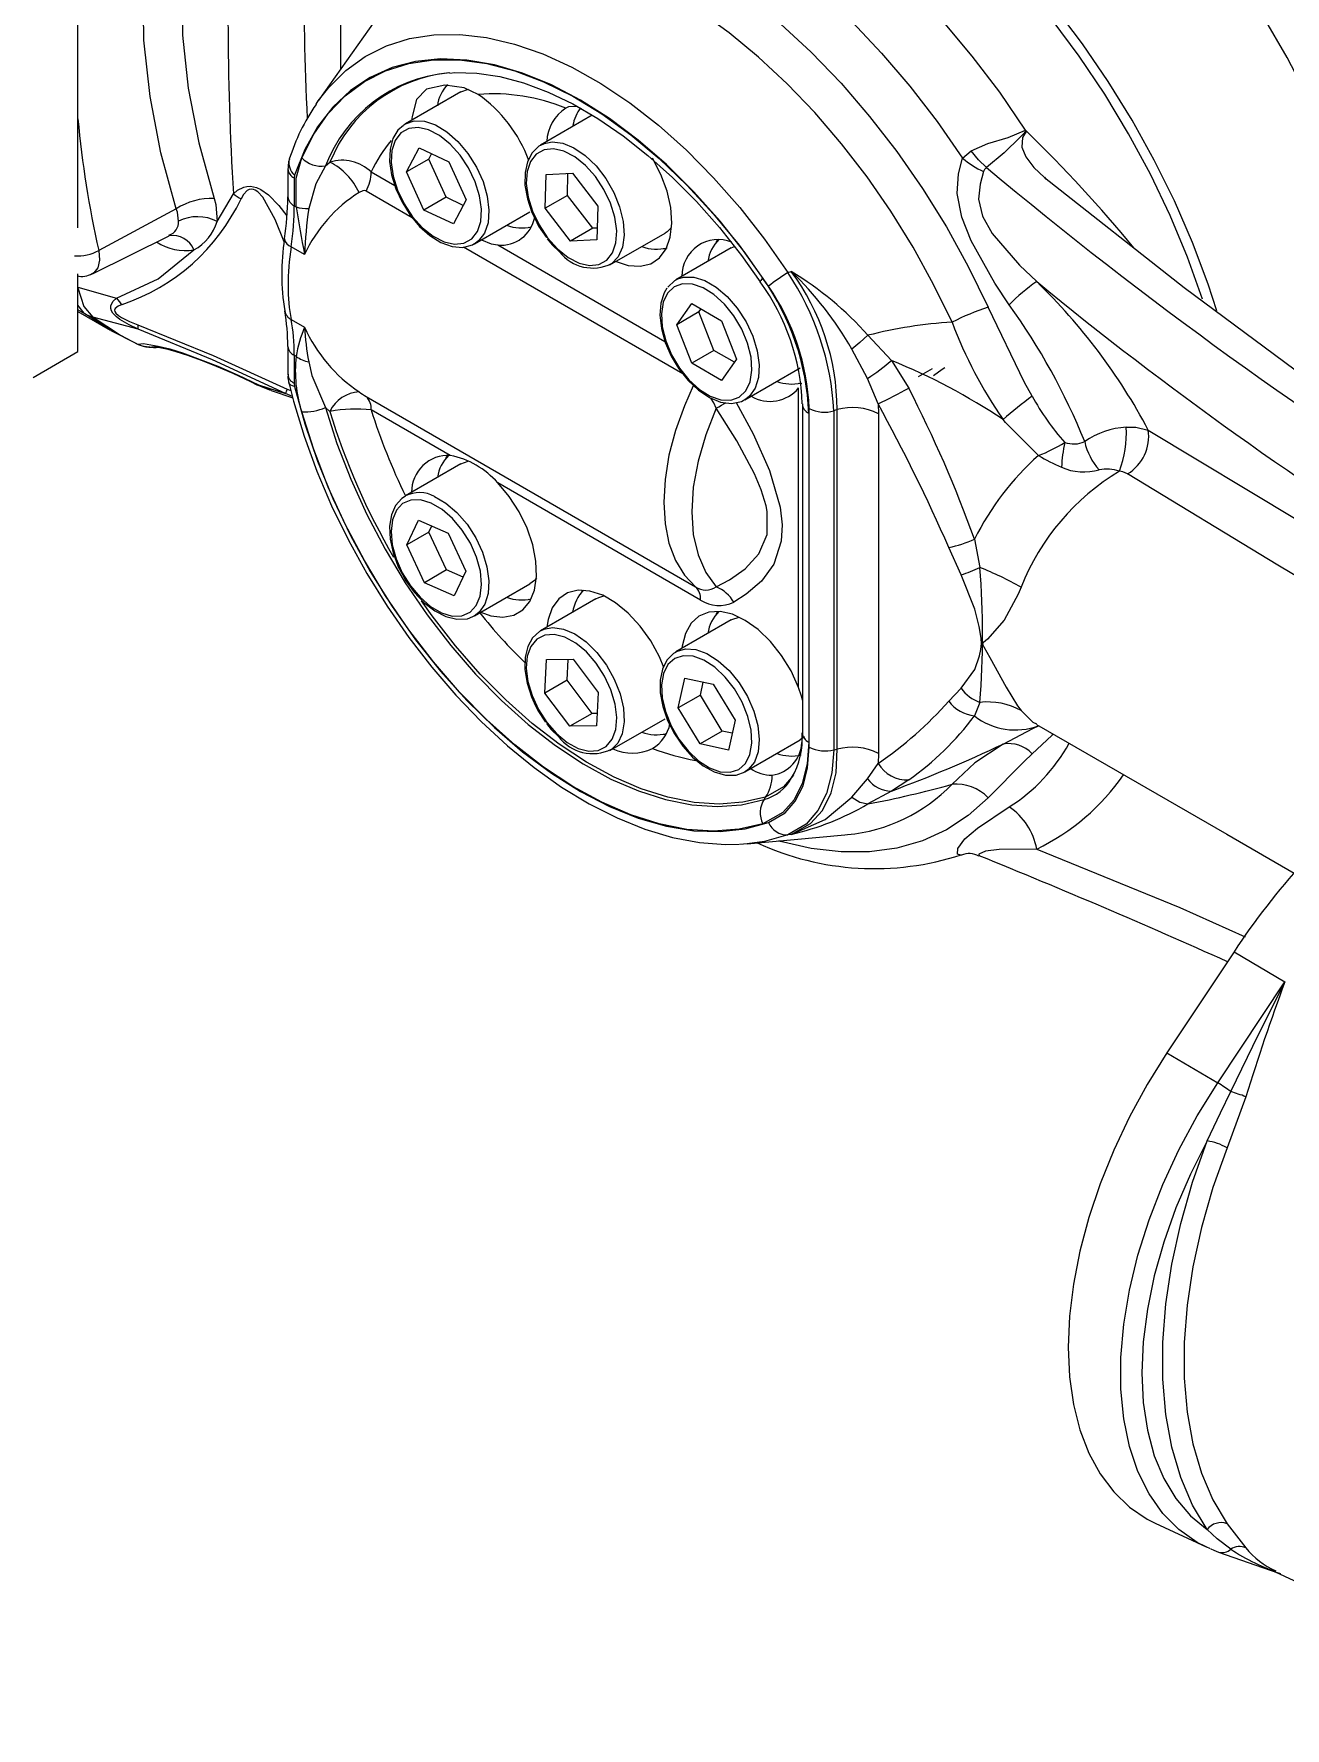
# Model space of a CAD drawing. Header units: millimetres. Extents: x 20 to 768, y 29 to 540.
# Drawn here: x 544.92 to 568.91, y 164.14 to 196.61 of the extents above; entities that cross this region are included whole.
import ezdxf

# ---------------------------------------------------------------- set-up
doc = ezdxf.new("R2010")
doc.units = ezdxf.units.MM

msp = doc.modelspace()

# ---------------------------------------------------------------- linework, layer by layer
at = {"color": 8, "linetype": 'Continuous', "lineweight": 15}
for p, q in [((550.806474, 195.939294), (550.806474, 202.720803)), ((551.390544, 193.964681), (551.841979, 193.704073)), ((552.177089, 193.08833), (551.29412, 193.598056)), ((554.448025, 192.8965), (554.395139, 192.900262)), ((557.361446, 190.095464), (553.157871, 192.522136)), ((553.813988, 192.565656), (557.020402, 190.714633)), ((557.038792, 192.489777), (556.985897, 192.493544)), ((545.767564, 191.753295), (545.769018, 191.744205)), ((545.890167, 191.255615), (545.767561, 191.410051)), ((545.903688, 191.245394), (545.767563, 191.323977)), ((546.396417, 190.930884), (545.903688, 191.245394)), ((546.876592, 190.681255), (546.924153, 190.659742)), ((549.228895, 189.882127), (549.473394, 189.785625)), ((549.878359, 189.660173), (549.748055, 189.717308)), ((549.779934, 189.802268), (549.849216, 189.774038)), ((559.640019, 189.904949), (559.576664, 189.909031)), ((554.448025, 185.765738), (554.395139, 185.76948)), ((557.038792, 183.181225), (556.985897, 183.184972))]:
    msp.add_line(p, q, dxfattribs=at)
at = {"color": 7, "linetype": 'Continuous', "lineweight": 15}
for p, q in [((545.767563, 192.895145), (545.767563, 199.577951)), ((551.457514, 196.8609), (550.373863, 195.32687)), ((552.897363, 195.865363), (552.848001, 195.861251)), ((553.105819, 195.499162), (553.254235, 195.55297)), ((550.332593, 195.267119), (550.373863, 195.32687)), ((553.105819, 195.499162), (552.045159, 194.886856)), ((555.626977, 195.052265), (554.635918, 194.480138)), ((563.829619, 194.634069), (563.949575, 194.747505)), ((552.068773, 193.964569), (552.307754, 194.42614)), ((552.493037, 194.209491), (552.068773, 193.964569)), ((552.307754, 194.42614), (552.876871, 194.158355)), ((552.493037, 194.209491), (552.546943, 194.313596)), ((552.823173, 193.480135), (552.493037, 194.209491)), ((562.724978, 194.229005), (562.888757, 194.372958)), ((549.790687, 194.022266), (549.790687, 193.488127)), ((549.921391, 193.904513), (549.913703, 193.85082)), ((550.511826, 194.079329), (550.59956, 194.153521)), ((552.398909, 193.235213), (552.068773, 193.964569)), ((552.876871, 194.158355), (553.207008, 193.429018)), ((554.724707, 193.269616), (554.743159, 193.918613)), ((554.743159, 193.918613), (555.247101, 193.939082)), ((555.148971, 193.514539), (555.160941, 193.935571)), ((555.247101, 193.939082), (555.73259, 193.310535)), ((549.913703, 193.85082), (549.913703, 193.316681)), ((564.329592, 193.819745), (564.302289, 193.867297)), ((547.652745, 193.256647), (546.167382, 192.457078)), ((548.438832, 193.018052), (548.74866, 193.54363)), ((549.913703, 193.316681), (549.950607, 193.295377)), ((552.823173, 193.480135), (552.398909, 193.235213)), ((552.968027, 192.967447), (552.398909, 193.235213)), ((553.153107, 193.324905), (552.823173, 193.480135)), ((553.207008, 193.429018), (552.968027, 192.967447)), ((555.148971, 193.514539), (554.724707, 193.269616)), ((555.210205, 192.641065), (554.724707, 193.269616)), ((555.634469, 192.885987), (555.148971, 193.514539)), ((555.73259, 193.310535), (555.714147, 192.661514)), ((553.372052, 192.588367), (554.432711, 193.200673)), ((546.045114, 192.013808), (547.518172, 192.742561)), ((547.514136, 192.739033), (547.516331, 192.740793)), ((555.634469, 192.885987), (555.210205, 192.641065)), ((555.714147, 192.661514), (555.210205, 192.641065)), ((555.720626, 192.889475), (555.634469, 192.885987)), ((555.96281, 192.18165), (557.02347, 192.793956)), ((550.112091, 192.383528), (549.855307, 192.531766)), ((558.287336, 192.507936), (557.226676, 191.89563)), ((558.287336, 192.507936), (558.350708, 192.538107)), ((545.767563, 190.520768), (545.767563, 192.011441)), ((555.994782, 192.201972), (555.96281, 192.18165)), ((559.376337, 192.036241), (559.4411, 192.055537)), ((545.767425, 191.754149), (546.510753, 191.548508)), ((545.767562, 191.289703), (546.385907, 190.93274)), ((557.247862, 191.036205), (557.534166, 191.442151)), ((557.672126, 191.281127), (557.247862, 191.036205)), ((557.534166, 191.442151), (558.105711, 191.111504)), ((557.672126, 191.281127), (557.712815, 191.338799)), ((557.957384, 190.544524), (557.672126, 191.281127)), ((545.903688, 191.245394), (545.890167, 191.255615)), ((546.053384, 191.1847), (546.058417, 191.180763)), ((546.924514, 190.950286), (546.053384, 191.1847)), ((549.855307, 191.135493), (550.112091, 190.987255)), ((557.53312, 190.299602), (557.247862, 191.036205)), ((558.105711, 191.111504), (558.39096, 190.374926)), ((546.396319, 190.928462), (546.876358, 190.68078)), ((560.909732, 190.833397), (561.361471, 190.348672)), ((544.908867, 190.025054), (545.767563, 190.520768)), ((549.790687, 190.62207), (549.790687, 190.087931)), ((549.913703, 190.450624), (549.913703, 189.916485)), ((549.950607, 190.42932), (549.913703, 190.450624)), ((557.957384, 190.544524), (557.53312, 190.299602)), ((558.350277, 190.317225), (557.957384, 190.544524)), ((558.39096, 190.374926), (558.104665, 189.968955)), ((560.903345, 190.007454), (560.603637, 190.569088)), ((561.361471, 190.348672), (561.691462, 189.821127)), ((558.104665, 189.968955), (557.53312, 190.299602)), ((558.553568, 189.597141), (559.614228, 190.209447)), ((561.105857, 189.522235), (560.903345, 190.007454)), ((561.881179, 190.043374), (562.147752, 190.197264)), ((549.228895, 189.882127), (549.748055, 189.717308)), ((549.469338, 189.774679), (549.885145, 189.633681)), ((549.913703, 189.916485), (549.921391, 189.853916)), ((551.29412, 189.659048), (557.606016, 186.015269)), ((559.581312, 184.085213), (559.581312, 189.826341)), ((550.59956, 189.376111), (550.511826, 189.448609)), ((552.904299, 188.529861), (551.390544, 189.403733)), ((558.571961, 189.608366), (558.553568, 189.597141)), ((559.653041, 189.514968), (559.653041, 183.208397)), ((559.776057, 189.343522), (559.776057, 183.036951)), ((559.784419, 182.9386), (559.784419, 189.432218)), ((560.319727, 189.409189), (560.2589, 189.383922)), ((560.2589, 189.383922), (560.2589, 182.890304)), ((560.319727, 182.897777), (560.319727, 189.409189)), ((561.105857, 189.522235), (561.110535, 189.328691)), ((561.110535, 189.328691), (561.110535, 182.81728)), ((553.105819, 188.36838), (552.045159, 187.756074)), ((553.105819, 188.36838), (553.249902, 188.4214)), ((552.028048, 187.745687), (552.045159, 187.756074)), ((557.702439, 185.759954), (553.813988, 188.004709)), ((552.070088, 186.818408), (552.297453, 187.292681)), ((552.494352, 187.063331), (552.070088, 186.818408)), ((552.297453, 187.292681), (552.865256, 187.040294)), ((552.494352, 187.063331), (552.550399, 187.180255)), ((552.834789, 186.336652), (552.494352, 187.063331)), ((552.410525, 186.091729), (552.070088, 186.818408)), ((552.865256, 187.040294), (553.205701, 186.313611)), ((562.697853, 186.240091), (562.459613, 186.767564)), ((562.951921, 186.925108), (563.054687, 186.384788)), ((552.834789, 186.336652), (552.410525, 186.091729)), ((552.978327, 185.839343), (552.410525, 186.091729)), ((553.149651, 186.196703), (552.834789, 186.336652)), ((553.205701, 186.313611), (552.978327, 185.839343)), ((553.372052, 185.457586), (554.432711, 186.069892)), ((555.696577, 185.783872), (554.635918, 185.171566)), ((553.391144, 185.469264), (553.372052, 185.457586)), ((554.635918, 185.171566), (554.686654, 185.196689)), ((558.287336, 185.377154), (557.226676, 184.764848)), ((554.719405, 183.975844), (554.749313, 184.617683)), ((554.749313, 184.617683), (555.258564, 184.623328)), ((555.143669, 184.220767), (555.162374, 184.622259)), ((555.258564, 184.623328), (555.737901, 183.987158)), ((555.143669, 184.220767), (554.719405, 183.975844)), ((555.623005, 183.584598), (555.143669, 184.220767)), ((557.273774, 183.693314), (557.399253, 184.264775)), ((557.399253, 184.264775), (557.944895, 184.146252)), ((557.698038, 183.938236), (557.752871, 184.18795)), ((557.944895, 184.146252), (558.365057, 183.456249)), ((555.198741, 183.339675), (554.719405, 183.975844)), ((555.737901, 183.987158), (555.707993, 183.34532)), ((557.698038, 183.938236), (557.273774, 183.693314)), ((558.118192, 183.248257), (557.698038, 183.938236)), ((562.459596, 183.820765), (562.697853, 184.073202)), ((555.623005, 183.584598), (555.198741, 183.339675)), ((555.719193, 183.585663), (555.623005, 183.584598)), ((557.693927, 183.003335), (557.273774, 183.693314)), ((563.054686, 183.79749), (562.951906, 183.5389)), ((555.707993, 183.34532), (555.198741, 183.339675)), ((555.96281, 182.873078), (557.02347, 183.485384)), ((558.118192, 183.248257), (557.693927, 183.003335)), ((558.310221, 183.206531), (558.118192, 183.248257)), ((558.365057, 183.456249), (558.239569, 182.884792)), ((558.239569, 182.884792), (557.693927, 183.003335)), ((558.553568, 182.46636), (559.614228, 183.078666)), ((560.2589, 182.890304), (560.319727, 182.897777)), ((560.903345, 182.330774), (561.105857, 182.629137)), ((561.110535, 182.81728), (561.105857, 182.629137)), ((558.609329, 182.504469), (558.553568, 182.46636)), ((560.603637, 181.979639), (560.903345, 182.330774)), ((561.691462, 182.313623), (561.361471, 182.098956)), ((558.92121, 181.937607), (558.945934, 181.980756)), ((561.361471, 182.098956), (560.909732, 181.850113)), ((558.595196, 181.085546), (560.465551, 181.256837)), ((559.4411, 181.26587), (559.376337, 181.256971)), ((560.465551, 181.256837), (560.517661, 181.261972)), ((567.926424, 179.017797), (566.638518, 177.077927)), ((567.926424, 179.017797), (568.901404, 178.443446)), ((567.613498, 176.503596), (568.901404, 178.443446)), ((566.638518, 177.077927), (567.613498, 176.503596)), ((568.152245, 176.239127), (567.791881, 175.26177)), ((566.413829, 168.066692), (567.391711, 167.608701)), ((567.791881, 168.054539), (568.152245, 167.591586)), ((567.475501, 167.571414), (567.391711, 167.608701)), ((567.631817, 167.510605), (568.76647, 167.111618)), ((568.718145, 167.134253), (575.119666, 164.136082))]:
    msp.add_line(p, q, dxfattribs=at)
at = {"color": 7, "linetype": 'Continuous', "lineweight": 15, "flags": 128}
for points in [[(547.652745, 193.256647), (547.357314, 194.333488), (547.15006, 195.409597), (547.034729, 196.493426), (547.018649, 197.56192), (547.07797, 198.391669), (547.201381, 199.201229), (547.390626, 199.993709), (547.643853, 200.756779)], [(548.37269, 200.631536), (547.946755, 199.172479), (547.822389, 198.387082), (547.762107, 197.573531), (547.775395, 196.587496), (547.881087, 195.573297), (548.083302, 194.521873), (548.38013, 193.454988)], [(563.931309, 194.766637), (563.435198, 195.49149), (562.909188, 196.18435), (562.356938, 196.840438), (561.782283, 197.455183), (561.189218, 198.024295), (560.581865, 198.543854), (559.96443, 199.010226), (559.341213, 199.42019), (558.716546, 199.770874), (558.094762, 200.059855), (557.480177, 200.285147), (556.877072, 200.445155), (556.289638, 200.538765), (555.721937, 200.565344), (555.177931, 200.524707)], [(567.324996, 191.529011), (567.037436, 192.328714), (566.702512, 193.13012), (566.324506, 193.921725), (565.906105, 194.697928), (565.450262, 195.453247), (564.960204, 196.182316), (564.439404, 196.879995), (563.891554, 197.541349), (563.320514, 198.161658), (562.73034, 198.736576), (562.125213, 199.261995), (561.509397, 199.734247), (560.887276, 200.149924)], [(567.599352, 191.300245), (567.428927, 191.816546), (567.127889, 192.615269), (566.783507, 193.40841), (566.398091, 194.190646), (565.974237, 194.9567), (565.514803, 195.701439), (565.022873, 196.41981), (564.501761, 197.107), (563.954981, 197.758392), (563.38621, 198.369585), (562.799273, 198.936482), (562.198115, 199.455249), (561.586792, 199.922415), (560.969425, 200.334803)], [(551.70312, 197.81055), (552.066695, 198.172161), (552.472257, 198.4705), (552.916679, 198.703324), (553.396538, 198.868811), (553.908142, 198.965687), (554.447545, 198.993232), (555.01061, 198.951205), (555.592987, 198.839937), (556.190199, 198.660281), (556.797654, 198.413641), (557.410654, 198.101892), (558.024498, 197.727456), (558.634455, 197.293181), (559.235832, 196.802458), (559.823991, 196.259014), (560.394407, 195.66708), (560.942695, 195.031189), (561.464616, 194.356225), (561.956175, 193.647412), (562.413569, 192.910198), (562.833285, 192.150271), (563.212092, 191.373447)], [(559.00482, 191.775091), (558.556024, 192.415493), (558.077311, 193.021088), (557.573201, 193.586173), (557.048448, 194.105414), (556.507999, 194.57393), (555.956946, 194.987283), (555.400498, 195.34157), (554.843898, 195.633472), (554.29239, 195.860235), (553.751173, 196.019694), (553.225366, 196.110375), (552.719916, 196.131406), (552.239594, 196.082585), (551.788934, 195.964387), (551.372178, 195.777909), (550.993252, 195.524933), (550.655749, 195.207823), (550.362828, 194.829584), (550.117272, 194.393788), (549.921391, 193.904513)], [(550.056918, 194.234886), (550.287613, 194.689482), (550.566794, 195.087353), (550.891822, 195.424669), (551.259595, 195.698236), (551.666607, 195.905485), (552.108989, 196.044406), (552.582543, 196.113683), (553.08275, 196.112673), (553.604856, 196.041378), (554.143889, 195.900466), (554.694723, 195.691302), (555.252124, 195.415835), (555.810772, 195.076748), (556.365374, 194.677193), (556.910628, 194.22103), (557.441366, 193.712585), (557.952532, 193.156665), (558.439252, 192.558614), (558.896916, 191.924073)], [(552.895648, 195.859906), (552.991308, 195.870772), (553.414594, 195.86), (553.855378, 195.793638), (554.310947, 195.672523), (554.778356, 195.497418), (555.254244, 195.269282), (555.734866, 194.989447), (556.216055, 194.659848), (556.69373, 194.282792), (557.163753, 193.861096), (557.622019, 193.398064), (558.064488, 192.89739), (558.487299, 192.363141), (558.846365, 191.859683)], [(553.438114, 195.452679), (553.172002, 195.577136), (552.80258, 195.63129), (552.44776, 195.549723), (552.257992, 195.355562), (552.17233, 195.027375), (552.164167, 194.953715)], [(555.324917, 195.221595), (555.16887, 195.21227), (555.118391, 195.188911)], [(552.010275, 194.858341), (551.902514, 194.765403), (551.806723, 194.603737), (551.752569, 194.402531), (551.74295, 194.16716), (551.779542, 193.90959), (551.860208, 193.644074), (551.980524, 193.383252), (552.044375, 193.282097)], [(552.012318, 194.865925), (552.04183, 194.884923), (552.045159, 194.886856)], [(553.426028, 192.822873), (553.489939, 193.015951), (553.504345, 193.248608), (553.468386, 193.507303), (553.384168, 193.776998), (553.256572, 194.042046), (553.093026, 194.287023), (552.903028, 194.497687), (552.697621, 194.66182), (552.488741, 194.769867), (552.288535, 194.815554), (552.108627, 194.79622), (551.959478, 194.71299), (551.849761, 194.57069), (551.785841, 194.377616), (551.771444, 194.144974), (551.807395, 193.886284), (551.891621, 193.616584), (552.019208, 193.351541), (552.182755, 193.106563), (552.372753, 192.895881), (552.57816, 192.731747), (552.78704, 192.623701), (552.987246, 192.578033), (553.167154, 192.597367), (553.316303, 192.680596), (553.426028, 192.822873)], [(562.888757, 194.372958), (563.210521, 194.512858), (563.594968, 194.625913), (563.931309, 194.766637)], [(563.829619, 194.634069), (563.518529, 194.332567), (563.182189, 194.051088)], [(563.931309, 194.766637), (563.932547, 194.764198), (563.933287, 194.761462), (563.933232, 194.755143), (563.927032, 194.739057), (563.89029, 194.693115), (563.829619, 194.634069)], [(563.949575, 194.747505), (563.939524, 194.737606), (563.870143, 194.627477), (563.861704, 194.440245), (563.934282, 194.257106), (564.08955, 194.048233), (564.294257, 193.858878)], [(549.823904, 194.207159), (549.805364, 194.156527), (549.791385, 193.99196)], [(549.950607, 193.295377), (549.951062, 193.847086), (550.056918, 194.234886)], [(554.692724, 194.499343), (554.600872, 194.457964), (554.471681, 194.330809), (554.383803, 194.161389), (554.337933, 193.952994), (554.33716, 193.712286), (554.382486, 193.452128), (554.471139, 193.186582), (554.525512, 193.076157)], [(554.770816, 192.70333), (554.960494, 192.492034), (555.165749, 192.327132), (555.374671, 192.218165), (555.575096, 192.171515), (555.755392, 192.189866), (555.90508, 192.27216), (556.015454, 192.413595), (556.080099, 192.605978), (556.095264, 192.838118), (556.060063, 193.096531), (555.976544, 193.366192), (555.849556, 193.631415), (555.68649, 193.876816), (555.496812, 194.088093), (555.291557, 194.253015), (555.082635, 194.361962), (554.88221, 194.408612), (554.701914, 194.390281), (554.552225, 194.307986), (554.441851, 194.166532), (554.377206, 193.97415), (554.362042, 193.742009), (554.397243, 193.483615), (554.480761, 193.213954), (554.607741, 192.948717), (554.770816, 192.70333)], [(554.635918, 194.480138), (554.677811, 194.501449), (554.682127, 194.503338)], [(556.08202, 192.250456), (556.316761, 192.172762), (556.543949, 192.156723), (556.745832, 192.206706), (556.913813, 192.320569), (557.040726, 192.493475), (557.121184, 192.71804), (557.15174, 192.984708), (557.131105, 193.282136), (557.060155, 193.597611), (556.941908, 193.917749), (556.781413, 194.228869)], [(563.616737, 191.417962), (563.344943, 191.83113), (562.889408, 192.644567), (562.709164, 193.098774), (562.62288, 193.550101), (562.643784, 193.931773), (562.724978, 194.229005)], [(563.182189, 194.051088), (563.028135, 194.195769), (562.888757, 194.372958)], [(550.511826, 194.079329), (550.325717, 193.738964), (550.191755, 193.263714)], [(563.126478, 193.974632), (563.058283, 193.730792), (563.029808, 193.442903), (563.105761, 193.114836), (563.293148, 192.783752), (563.815524, 192.176398), (564.143945, 191.862122)], [(563.182189, 194.051088), (563.142912, 194.011537), (563.126478, 193.974632)], [(551.29412, 193.598056), (551.287753, 193.601241), (551.261517, 193.607253), (551.227707, 193.604521), (551.157296, 193.572753)], [(564.294257, 193.858878), (566.971854, 191.751555), (569.66718, 189.74955), (571.803958, 188.289501), (573.173808, 187.44628)], [(547.696887, 193.022364), (547.674452, 193.19458), (547.652745, 193.256647)], [(548.38013, 193.454988), (548.41217, 193.338119), (548.438832, 193.018052)], [(552.044375, 193.282097), (552.134695, 193.139012), (552.315736, 192.922582), (552.515863, 192.744137), (552.727096, 192.612442), (552.941379, 192.535256), (553.148423, 192.51965), (553.33302, 192.568028), (553.356363, 192.584526)], [(554.525512, 193.076157), (554.598448, 192.928027), (554.747377, 192.705445)], [(553.505071, 192.665159), (553.68783, 192.586386), (553.813988, 192.565656)], [(554.762387, 192.683012), (554.857412, 192.568701), (554.996294, 192.434591)], [(557.147845, 192.899799), (557.058983, 192.81677), (557.02347, 192.793956)], [(546.510753, 191.548508), (547.304636, 191.918325), (547.992815, 192.472935)], [(545.769018, 191.744205), (545.884847, 191.386072), (546.053384, 191.1847)], [(557.057482, 191.73937), (557.002708, 191.645132), (556.940377, 191.448812), (556.922826, 191.218681), (556.951469, 190.963939), (557.024763, 190.698886), (557.138588, 190.43638), (557.254541, 190.243114)], [(557.068493, 191.640913), (556.986307, 191.466269), (556.952531, 191.247403), (556.969145, 190.997033), (557.035172, 190.729741), (557.146769, 190.461042), (557.297469, 190.206543), (557.478498, 189.981064), (557.679336, 189.797666), (557.888317, 189.667057), (558.093294, 189.596792), (558.282356, 189.590945), (558.444512, 189.649904), (558.570337, 189.770193), (558.652524, 189.944857), (558.686292, 190.163727), (558.669686, 190.414072), (558.603659, 190.681365), (558.492054, 190.950069), (558.341362, 191.204563), (558.160333, 191.430061), (557.959495, 191.61344), (557.750514, 191.744069), (557.545537, 191.814333), (557.356474, 191.820161), (557.194319, 191.761221), (557.068493, 191.640913)], [(557.077999, 191.757968), (557.208283, 191.884405), (557.268663, 191.916966)], [(546.924514, 190.950286), (546.748398, 191.033297), (546.570729, 191.139222), (546.5017, 191.193687), (546.440323, 191.259629), (546.412998, 191.305664), (546.399555, 191.350116), (546.401641, 191.405629), (546.44435, 191.486324), (546.510753, 191.548508)], [(546.616075, 191.423618), (546.540579, 191.393045), (546.484671, 191.349575), (546.472801, 191.317255), (546.478088, 191.290014), (546.496714, 191.260586), (546.545219, 191.216396), (546.603311, 191.178219), (546.758885, 191.100003), (546.916884, 191.035336)], [(564.057519, 189.670048), (563.913621, 189.9306), (563.212092, 191.373447)], [(546.058417, 191.180763), (546.585246, 190.836176), (546.924153, 190.659742)], [(546.916884, 191.035336), (548.361533, 190.448737), (549.779934, 189.802268)], [(546.924153, 190.659742), (546.925308, 190.664055), (547.023815, 190.675374), (547.304597, 190.628784), (547.527527, 190.571468), (547.789004, 190.491104), (547.826471, 190.478583), (548.449699, 190.24123), (548.841813, 190.067898), (549.228895, 189.882127)], [(549.748055, 189.717308), (548.349531, 190.362591), (546.924514, 190.950286)], [(560.909732, 190.833397), (560.757462, 190.69455), (560.603637, 190.569088)], [(547.240918, 190.602408), (547.144246, 190.607018), (547.127061, 190.609107)], [(547.241853, 190.618008), (547.241243, 190.618036), (547.263172, 190.615225), (547.33627, 190.60213), (547.463244, 190.573002), (547.646695, 190.522246), (547.866085, 190.452446), (548.132166, 190.356923), (548.419013, 190.243213), (548.737502, 190.105485), (549.074775, 189.948483), (549.210832, 189.881218)], [(550.191755, 190.325938), (550.254623, 190.062226), (550.511826, 189.448609)], [(549.79623, 190.086849), (549.794563, 190.016252), (549.819167, 189.892825)], [(557.254541, 190.243114), (557.287351, 190.188443), (557.464292, 189.966394), (557.661684, 189.780714), (557.871563, 189.640343), (558.08592, 189.553164), (558.295182, 189.526497), (558.484878, 189.564056), (558.570495, 189.616922)], [(562.384176, 190.211775), (562.329846, 190.176224), (562.166499, 190.058803)], [(549.212569, 189.883311), (549.279927, 189.849491), (549.461764, 189.782123)], [(549.809938, 189.927492), (549.900343, 189.57431), (550.103847, 188.902495), (550.348221, 188.230872), (550.631519, 187.564351), (550.951623, 186.907705), (551.306164, 186.265651), (551.692578, 185.642752), (552.108082, 185.043572), (552.549724, 184.472453), (553.014438, 183.933539), (553.49901, 183.430769), (554.000142, 182.967903), (554.514461, 182.548423), (555.038552, 182.175576), (555.56892, 181.852395), (556.102023, 181.581672), (556.634142, 181.366029), (557.16118, 181.207763), (557.678803, 181.10879), (558.182338, 181.070354), (558.440268, 181.082323)], [(549.921391, 189.853916), (550.117272, 189.138481), (550.362828, 188.419152), (550.655749, 187.702734), (550.993252, 186.995951), (551.372178, 186.305476), (551.788934, 185.637822), (552.239594, 184.999304), (552.719916, 184.395914), (553.225366, 183.833365), (553.751173, 183.316942), (554.29239, 182.851545), (554.843898, 182.441531), (555.400498, 182.090797), (555.956946, 181.802642), (556.507999, 181.579763), (557.048448, 181.42429), (557.573201, 181.337663), (558.077311, 181.320715), (558.556024, 181.373601), (559.00482, 181.495833)], [(558.896916, 181.471434), (558.439252, 181.365301), (557.952532, 181.329187), (557.441366, 181.363465), (556.910628, 181.467797), (556.365374, 181.641171), (555.810772, 181.881946), (555.252124, 182.18784), (554.694723, 182.555954), (554.143889, 182.982769), (553.604856, 183.464212), (553.08275, 183.995728), (552.582543, 184.572246), (552.108989, 185.188276), (551.666607, 185.837959), (551.259595, 186.515115), (550.891822, 187.213324), (550.566794, 187.92591), (550.287613, 188.646096), (550.056918, 189.367047)], [(550.511826, 189.448609), (550.731285, 188.762782), (550.996869, 188.07768), (551.306067, 187.399795), (551.655919, 186.735604), (552.043106, 186.091425), (552.463942, 185.473394), (552.914424, 184.887366), (553.390271, 184.338929), (553.886937, 183.833313), (554.399713, 183.375321), (554.923725, 182.969286), (555.453966, 182.619128), (555.985404, 182.328124), (556.51299, 182.099071), (557.031682, 181.934139), (557.536568, 181.834901), (558.022833, 181.802303), (558.48585, 181.836644), (558.92121, 181.937607)], [(558.002815, 189.435265), (557.80106, 188.927451), (557.653465, 188.419891), (557.563498, 187.924496), (557.533273, 187.452941), (557.563498, 187.016282), (557.653465, 186.624761), (557.80106, 186.287611), (558.002815, 186.012719)], [(558.002815, 186.012719), (558.254725, 186.147929), (558.559283, 186.359961), (558.821796, 186.642386), (558.979466, 187.015514), (558.97986, 187.453602), (558.957273, 187.568045), (558.865392, 187.870811), (558.734375, 188.181464), (558.394713, 188.813017), (558.002815, 189.435265)], [(564.180463, 188.529988), (563.547915, 189.161602), (563.501635, 189.217227)], [(565.862411, 189.074016), (566.042325, 189.074207), (566.283763, 189.017644)], [(565.886788, 188.178186), (565.796267, 188.216439), (565.729096, 188.230149)], [(552.02986, 187.738119), (551.97519, 187.707504), (551.855821, 187.569347), (551.777952, 187.390248), (551.74273, 187.17309), (551.753215, 186.926346), (551.809389, 186.663712), (551.907905, 186.39874), (551.988638, 186.24712)], [(553.491253, 185.526397), (553.682667, 185.458706), (553.913438, 185.43065), (554.120598, 185.46869), (554.29533, 185.571219), (554.430183, 185.733837), (554.519408, 185.949642), (554.55922, 186.209429), (554.547908, 186.502157), (554.485961, 186.815335), (554.376016, 187.135624), (554.222762, 187.449378), (554.032722, 187.743252), (553.813988, 188.004709)], [(552.538795, 187.618561), (552.335394, 187.679661), (552.149577, 187.676062), (551.992142, 187.607934), (551.872234, 187.479265), (551.796825, 187.297496), (551.770289, 187.073243), (551.794178, 186.819511), (551.8671, 186.551022), (551.984825, 186.283419), (552.140498, 186.03224), (552.325076, 185.81209), (552.527836, 185.63574), (552.736994, 185.513458), (552.940387, 185.452363), (553.126204, 185.455962), (553.283639, 185.52409), (553.403547, 185.652779), (553.478964, 185.834523), (553.505492, 186.058781), (553.481603, 186.312532), (553.40868, 186.581002), (553.290964, 186.8486), (553.135291, 187.09978), (552.950704, 187.319934), (552.747944, 187.496284), (552.538795, 187.618561)], [(551.988638, 186.24712), (552.043711, 186.14368), (552.210474, 185.910187), (552.400775, 185.709101), (552.606705, 185.549951), (552.820283, 185.441015), (553.033014, 185.389798), (553.232394, 185.402258), (553.393035, 185.472438)], [(554.557087, 186.175755), (554.520857, 186.136573), (554.432711, 186.069892)], [(562.697853, 184.073202), (562.958784, 184.430175), (563.051018, 184.690945), (563.075901, 184.811921), (563.089532, 184.92925), (563.081954, 185.019653), (563.063696, 185.14408), (563.043229, 185.253702), (562.958632, 185.582292), (562.697853, 186.240091)], [(557.00093, 184.464799), (556.913813, 184.670834), (556.745832, 184.978643), (556.543949, 185.261716), (556.316761, 185.507983), (556.073953, 185.706965), (555.825851, 185.850191), (555.583043, 185.931549), (555.355855, 185.947588), (555.153971, 185.897605), (554.985991, 185.783742), (554.859078, 185.610836), (554.77862, 185.386271), (554.755127, 185.240392)], [(555.696577, 185.783872), (555.7527, 185.8112), (555.850447, 185.83864)], [(563.845073, 186.005577), (563.790381, 185.874532), (563.521928, 185.372844), (563.204686, 185.007848), (563.1232, 184.946065), (563.11983, 184.943447), (563.104938, 184.926963), (563.104191, 184.921859), (563.104828, 184.91698), (563.111848, 184.898987), (563.12997, 184.864248), (563.244949, 184.656312), (563.561896, 184.086504), (563.77927, 183.734383), (563.845107, 183.641187)], [(559.581312, 184.085213), (559.436142, 184.400258), (559.253056, 184.697982), (559.03981, 184.965791), (558.805431, 185.192341), (558.55985, 185.368025), (558.313451, 185.485407), (558.07667, 185.539554), (557.859538, 185.52814), (557.671234, 185.451648), (557.519741, 185.313334), (557.411475, 185.119035), (557.351011, 184.87701), (557.345886, 184.833674)], [(554.697881, 185.192863), (554.614407, 185.158434), (554.481574, 185.035455), (554.390001, 184.869663), (554.340249, 184.664585), (554.335336, 184.426324), (554.376597, 184.167255), (554.46155, 183.901684), (554.514728, 183.790384)], [(558.287336, 185.377154), (558.299154, 185.383745), (558.441206, 185.431922)], [(554.756115, 183.41403), (554.943989, 183.199395), (555.148401, 183.030229), (555.357475, 182.916347), (555.559063, 182.864372), (555.741458, 182.877306), (555.894038, 182.954408), (556.007952, 183.09121), (556.076584, 183.279753), (556.09593, 183.509091), (556.064867, 183.765874), (555.985218, 184.035189), (555.861593, 184.301371), (555.701191, 184.548973), (555.513317, 184.763608), (555.308905, 184.932774), (555.099831, 185.046656), (554.898234, 185.098655), (554.715848, 185.085716), (554.563268, 185.008594), (554.449353, 184.871793), (554.380721, 184.68325), (554.361376, 184.453912), (554.39243, 184.197134), (554.472087, 183.927833), (554.595713, 183.661631), (554.756115, 183.41403)], [(557.266721, 184.776467), (557.180487, 184.734741), (557.054357, 184.604136), (556.969595, 184.431687), (556.927016, 184.220511), (556.929752, 183.977838), (556.978476, 183.716819), (557.070236, 183.451363), (557.200226, 183.193841), (557.295959, 183.053327)], [(557.561156, 184.680356), (557.370433, 184.691288), (557.205808, 184.637337), (557.076847, 184.521623), (556.991036, 184.350901), (556.953365, 184.135063), (556.966034, 183.886659), (557.028294, 183.62014), (557.136527, 183.350988), (557.284454, 183.094819), (557.463468, 182.866571), (557.663169, 182.679469), (557.871947, 182.544402), (558.077674, 182.469207), (558.268389, 182.458279), (558.433015, 182.51223), (558.561984, 182.62794), (558.647795, 182.798661), (558.685457, 183.014505), (558.672796, 183.262904), (558.610537, 183.529422), (558.502296, 183.79858), (558.354377, 184.054743), (558.175362, 184.282992), (557.975662, 184.470093), (557.766884, 184.605161), (557.561156, 184.680356)], [(557.226676, 184.764848), (557.238494, 184.771439), (557.258185, 184.781389)], [(559.653044, 183.842125), (559.636462, 183.916192), (559.581312, 184.085213)], [(554.514728, 183.790384), (554.585623, 183.64201), (554.732378, 183.417023)], [(554.746965, 183.394669), (554.840882, 183.278832), (554.978722, 183.142153)], [(563.501635, 182.99906), (564.069661, 183.295835), (564.180421, 183.350882)], [(564.138393, 183.376861), (567.789425, 181.269187), (569.079554, 180.524417)], [(555.990787, 182.890645), (555.98562, 182.887184), (555.96281, 182.873078)], [(557.295959, 183.053327), (557.362305, 182.955958), (557.549233, 182.748749), (557.753107, 182.582007), (557.965965, 182.464148), (558.179584, 182.402795), (558.382283, 182.404469), (558.558108, 182.469001), (558.613224, 182.516295)], [(559.776057, 183.036951), (559.745265, 182.620107), (559.649305, 182.240884), (559.495266, 181.931574), (559.27853, 181.683709), (558.896916, 181.471434)], [(559.00482, 181.495833), (559.321697, 181.680535), (559.518101, 181.903363), (559.666458, 182.198509), (559.754082, 182.540475), (559.784419, 182.9386)], [(560.2589, 182.890304), (560.218638, 182.45019), (560.113318, 182.05099), (559.950591, 181.725342), (559.725843, 181.464964), (559.376337, 181.256971)], [(559.4411, 181.26587), (559.811038, 181.475459), (560.038619, 181.728038), (560.206128, 182.062434), (560.298549, 182.448911), (560.319727, 182.897777)], [(559.694493, 183.137885), (559.676395, 183.122012), (559.614228, 183.078666)], [(563.501635, 182.99906), (562.959655, 182.641301), (562.523455, 182.227702)], [(563.212092, 181.970748), (563.903708, 182.666745), (564.057519, 182.813627)], [(559.4411, 181.26587), (560.087835, 181.553328), (560.603637, 181.979639)], [(560.603637, 181.979639), (560.757462, 181.884218), (560.909732, 181.850113)], [(558.595196, 181.085546), (558.452748, 181.075463), (558.452402, 181.075448)], [(567.864112, 176.337968), (568.394483, 177.430748), (568.897486, 178.435889), (568.901404, 178.443446)], [(566.638518, 177.077927), (566.263523, 176.476218), (565.923436, 175.853622), (565.621604, 175.216296), (565.360998, 174.570511), (565.144184, 173.922616), (564.973297, 173.279001), (564.850019, 172.645992), (564.775563, 172.029837), (564.750662, 171.436586), (564.775563, 170.872084), (564.850019, 170.341875), (564.973297, 169.851219), (565.144184, 169.404907), (565.360998, 169.007339), (565.621604, 168.662444), (565.923436, 168.373606), (566.263523, 168.143666), (566.413829, 168.066692)], [(567.410765, 175.39072), (567.666609, 175.931295), (567.864112, 176.337968)], [(567.410765, 175.39072), (567.089959, 174.754394), (566.812192, 174.106314), (566.580566, 173.453723), (566.397672, 172.803936), (566.265553, 172.164208), (566.185687, 171.541678), (566.158965, 170.943326), (566.185687, 170.375826), (566.265553, 169.845509), (566.397672, 169.358321), (566.580566, 168.9197), (566.812192, 168.534538), (567.089959, 168.207161), (567.410765, 167.94123)], [(567.410765, 167.94123), (567.132149, 168.4114), (566.906226, 168.939497), (566.735004, 169.520801), (566.620003, 170.150154), (566.562246, 170.821976), (566.562246, 171.530294), (566.620003, 172.268801), (566.735004, 173.030932), (566.906226, 173.809925), (567.132149, 174.598867), (567.410765, 175.39072)], [(567.791881, 175.26177), (567.522326, 174.495667), (567.303751, 173.732382), (567.138097, 172.978719), (567.026836, 172.241369), (566.970958, 171.52688), (566.970958, 170.841611), (567.026836, 170.191638), (567.138097, 169.582747), (567.303751, 169.020344), (567.522326, 168.50942), (567.791881, 168.054539)], [(567.864112, 167.566573), (567.602375, 167.763155), (567.410765, 167.94123)], [(567.484184, 167.571814), (567.536579, 167.546189), (567.631817, 167.510605)]]:
    msp.add_lwpolyline(points, dxfattribs=at)
at = {"color": 8, "linetype": 'Continuous', "lineweight": 15, "flags": 128}
for points in [[(552.601676, 199.258022), (552.708013, 199.325609), (553.152047, 199.555094), (553.62914, 199.72173), (554.136074, 199.824359), (554.669417, 199.862313), (555.22557, 199.835334), (555.800765, 199.743592), (556.391108, 199.58772), (556.992619, 199.368748), (557.601228, 199.088191), (558.212804, 198.747926), (558.823234, 198.35025), (559.42837, 197.897869), (560.024132, 197.393839), (560.606484, 196.841542), (561.171496, 196.244745), (561.715342, 195.607487), (562.234338, 194.934055), (562.724978, 194.229005)], [(562.523455, 191.084522), (562.169599, 191.810557), (561.777793, 192.520966), (561.350997, 193.210399), (560.892448, 193.873621), (560.405618, 194.505589), (559.894208, 195.10154), (559.362088, 195.656942), (558.813285, 196.16758), (558.251965, 196.629612), (557.682375, 197.039512), (557.10885, 197.394158), (556.535711, 197.690896), (555.967319, 197.927465), (555.407971, 198.102083), (554.861917, 198.213388), (554.333294, 198.260567), (553.826099, 198.243281), (553.344184, 198.161621), (552.891198, 198.016227), (552.470572, 197.808193), (552.085502, 197.539102), (551.738903, 197.210987), (551.457514, 196.8609)], [(571.010789, 188.833282), (571.011304, 188.935522), (570.984574, 189.687869), (570.904579, 190.465807), (570.771876, 191.263893), (570.587391, 192.076532), (570.352422, 192.898029), (570.068605, 193.722612), (569.737946, 194.544547), (569.362747, 195.35803), (568.945636, 196.157414), (568.489531, 196.937044), (567.997644, 197.691503), (567.473404, 198.415502)], [(550.373863, 195.32687), (550.574347, 195.583124), (550.904213, 195.91023), (551.274086, 196.176823), (551.680786, 196.38067), (552.120841, 196.51996), (552.590484, 196.593559), (553.085701, 196.600803), (553.602252, 196.54165), (554.135722, 196.416585), (554.68154, 196.226689), (555.235047, 195.9736), (555.791495, 195.659456), (556.346139, 195.286956), (556.894216, 194.859319), (557.431049, 194.380139), (557.952052, 193.853563), (558.452748, 193.284083), (558.928872, 192.676575), (559.376337, 192.036241)], [(552.045159, 194.886856), (552.212061, 194.943659), (552.409055, 194.93738), (552.6222, 194.86643), (552.840007, 194.734619), (553.050724, 194.549061), (553.242998, 194.319758), (553.406469, 194.059074), (553.532311, 193.781061), (553.613747, 193.500688), (553.646394, 193.2331), (553.628473, 192.992719), (553.560971, 192.792486)], [(554.682127, 194.503338), (554.856674, 194.541828), (555.059409, 194.516933), (555.275074, 194.428097), (555.492046, 194.280123), (555.698633, 194.080947), (555.8837, 193.841359), (556.037258, 193.57425), (556.151046, 193.294007), (556.218911, 193.015764), (556.237203, 192.754517), (556.204944, 192.524321), (556.123853, 192.337617), (555.998323, 192.204464), (555.994782, 192.201972)], [(548.74866, 193.54363), (548.829793, 193.61392), (548.945501, 193.67394), (549.00448, 193.687885), (549.077863, 193.690719), (549.135726, 193.682294), (549.192763, 193.66537), (549.271255, 193.629024), (549.419829, 193.523296), (549.618198, 193.319951), (549.773253, 193.121245)], [(549.72227, 192.627433), (549.551236, 193.054522), (549.312801, 193.482746), (549.218213, 193.585159), (549.168635, 193.618099), (549.132796, 193.631795), (549.096588, 193.636216), (549.050928, 193.627187), (549.01445, 193.607311), (548.943522, 193.532811), (548.894378, 193.449806)], [(553.560971, 192.792486), (553.447511, 192.643196), (553.360444, 192.581888)], [(558.008397, 192.625622), (558.02233, 192.65521), (558.031603, 192.673297)], [(546.167382, 192.457078), (546.184536, 192.276131), (546.151037, 192.127656), (546.070764, 192.028883), (546.045004, 192.013754)], [(557.268663, 191.916966), (557.375328, 191.949477), (557.570122, 191.949705), (557.782171, 191.885052), (558.000037, 191.759009), (558.211985, 191.578387), (558.406568, 191.352909), (558.573318, 191.094732), (558.70324, 190.81777), (558.789321, 190.536955), (558.826924, 190.26744), (558.814027, 190.023731), (558.751321, 189.818996), (558.642186, 189.664251), (558.571961, 189.608366)], [(558.896916, 191.924073), (558.872665, 191.900851), (558.855904, 191.882146), (558.847001, 191.868426), (558.846177, 191.859983), (558.846416, 191.859605)], [(547.296454, 190.60827), (547.215094, 190.603919), (547.183466, 190.604483)], [(549.211254, 189.882075), (549.213483, 189.881056), (549.228895, 189.882127)], [(549.921391, 189.853916), (549.881832, 189.864779), (549.850109, 189.879398), (549.826951, 189.897423), (549.81291, 189.918415), (549.809921, 189.92757)], [(557.563322, 189.868034), (557.391791, 189.483281), (557.220825, 189.006636), (557.096346, 188.53331), (557.020706, 188.072292), (556.995333, 187.632233), (557.020706, 187.221469), (557.096346, 186.847764), (557.220825, 186.518177), (557.391791, 186.238925), (557.606016, 186.015269)], [(558.002815, 189.435265), (557.957149, 189.536533), (557.8981, 189.629539)], [(558.002815, 189.435265), (558.052526, 189.463908), (558.100915, 189.491778), (558.147508, 189.518603), (558.186379, 189.540979)], [(558.384696, 189.544208), (558.710331, 188.944555), (559.023726, 188.24291), (559.229622, 187.537716), (559.266627, 187.198093), (559.250038, 186.887268), (559.104657, 186.445212), (558.868036, 186.120578), (558.576059, 185.870204), (558.338832, 185.717452)], [(566.283763, 189.017644), (569.150148, 187.29285), (571.598194, 185.848119)], [(552.82688, 188.486086), (552.840814, 188.515654), (552.850078, 188.533765)], [(571.590833, 184.748308), (568.763519, 186.427136), (565.886788, 188.178186)], [(552.60143, 187.745166), (552.819296, 187.618908), (553.031193, 187.438101), (553.225701, 187.212492), (553.392333, 186.954208), (553.522103, 186.677217), (553.608023, 186.396416), (553.64545, 186.126965), (553.632367, 185.883382), (553.569493, 185.678803), (553.460197, 185.524267), (553.391144, 185.469264)], [(555.417638, 185.901578), (555.431572, 185.931146), (555.440844, 185.949252)], [(558.945934, 181.980756), (558.515067, 181.882223), (558.057166, 181.848978), (557.576515, 181.881332), (557.077615, 181.978985), (556.565126, 182.140997), (556.043828, 182.365894), (555.518619, 182.65153), (554.994389, 182.995279), (554.47605, 183.393893), (553.96845, 183.843659), (553.476327, 184.340365), (553.00429, 184.879361), (552.55675, 185.45563), (552.352928, 185.742373)], [(558.008405, 185.494856), (558.02233, 185.524429), (558.031603, 185.542535)], [(554.686654, 185.196689), (554.69204, 185.198894), (554.873364, 185.233686), (555.077659, 185.203179), (555.293897, 185.109009), (555.510439, 184.956261), (555.715593, 184.753143), (555.898317, 184.510644), (556.048747, 184.241817), (556.158776, 183.961154), (556.222477, 183.683797), (556.23641, 183.424676), (556.199827, 183.197775), (556.114699, 183.015348), (555.990787, 182.890645)], [(557.258185, 184.781389), (557.41176, 184.823926), (557.610819, 184.811276)], [(557.610819, 184.811276), (557.824925, 184.734165), (558.042555, 184.596771), (558.251965, 184.406459), (558.441871, 184.173519), (558.602029, 183.910504), (558.723808, 183.631585), (558.800641, 183.351825), (558.828391, 183.086266), (558.805564, 182.849243), (558.733375, 182.653546), (558.615735, 182.509706), (558.609329, 182.504469)], [(563.845107, 183.641187), (564.070927, 183.419727), (564.142287, 183.383937)], [(564.466661, 183.187361), (564.435557, 183.161186), (564.057519, 182.813627)], [(559.484707, 182.401544), (559.292401, 182.180684), (558.945934, 181.980756)], [(563.212092, 181.970748), (562.833285, 181.631285), (562.413569, 181.355951), (561.956175, 181.146814), (561.464616, 181.005543), (560.942695, 180.933195), (560.394407, 180.930345), (559.823991, 180.996998), (559.235832, 181.132629), (559.205309, 181.141431)], [(562.700126, 180.871495), (562.693194, 180.868273), (562.62833, 180.890446), (562.632471, 180.993781), (562.765809, 181.183192), (563.011458, 181.387446), (563.616737, 181.793251)], [(559.376337, 181.256971), (558.928872, 181.133269), (558.595196, 181.085546)], [(564.143945, 180.986972), (563.42816, 180.980062), (563.162459, 180.946826), (563.036309, 180.885859), (563.041449, 180.856395)], [(564.143945, 180.986972), (566.885823, 179.862728), (568.136969, 179.301904)], [(567.391711, 167.608701), (567.222611, 167.696377), (566.870579, 167.942218), (566.561285, 168.252893), (566.298143, 168.624982), (566.084058, 169.054397), (565.921392, 169.536351), (565.81194, 170.065572), (565.756911, 170.636198), (565.756911, 171.241921), (565.81194, 171.876082), (565.921392, 172.531674), (566.084058, 173.201438), (566.298143, 173.878011), (566.561285, 174.553936), (566.870579, 175.221714), (567.222611, 175.874003), (567.613498, 176.503596)]]:
    msp.add_lwpolyline(points, dxfattribs=at)
at = {"color": 8, "linetype": 'Continuous', "lineweight": 15}
for centre, radius, start, end in [((594.82801, 197.292384), 44.724056, 174.9575451, 182.95404), ((553.120757, 193.081284), 2.793315, 95.6036262, 159.0656705), ((553.145949, 193.134197), 2.74283, 95.6838451, 158.1836835), ((565.642475, 196.835908), 19.961298, 185.3322844, 192.6717976), ((554.068825, 192.698588), 2.962462, 140.8104472, 154.6986815), ((544.463493, 174.75474), 27.91806, 39.4930532, 45.7353119), ((550.112799, 194.13746), 0.301498, 166.4773063, 230.590546), ((550.000635, 194.043054), 0.210976, 185.6573072, 245.6665198), ((616.639198, 257.99115), 83.342565, 230.10273245, 238.22849913), ((550.00063, 193.508909), 0.210969, 185.653191, 245.667226), ((547.423589, 193.009678), 0.273593, 289.2520958, 2.657632), ((547.821337, 193.438556), 0.980729, 236.2575997, 280.0698127), ((547.577877, 192.295941), 0.45111, 23.1009226, 97.8119123), ((549.912255, 192.707951), 0.18516, 188.1856697, 252.0875911), ((545.746716, 193.271015), 0.916216, 267.4533693, 297.3312352), ((610.321832, 248.230236), 72.86811, 230.67497967, 238.24209012), ((549.978057, 191.355453), 0.251892, 192.5013573, 240.8359834), ((547.211646, 191.407001), 0.800656, 248.9567944, 272.0846622), ((549.995746, 190.639424), 0.205855, 185.0422573, 246.5125002), ((562.808022, 193.040067), 12.746416, 196.7053463, 210.4377871), ((562.32127, 192.799145), 11.445942, 197.2563624, 206.1394698), ((559.858547, 189.532265), 0.205982, 184.0060591, 246.3922703), ((552.31275, 187.212901), 0.60551, 61.5262987, 116.2269046), ((561.769303, 192.171091), 10.640665, 218.7322893, 225.7020686), ((559.859221, 183.226479), 0.206972, 185.0120673, 246.3083497), ((558.350338, 186.969292), 4.346903, 248.842716, 260.2199036), ((561.818987, 184.640852), 3.3676, 302.2650726, 331.1077234), ((558.714015, 182.744826), 0.833386, 284.3957479, 331.7437423), ((560.215535, 184.455331), 3.20762, 275.4047049, 316.0141696), ((562.248648, 184.893147), 4.341699, 295.882901, 325.1355615), ((569.354296, 168.556314), 1.541307, 218.7494453, 245.9112081), ((567.700963, 167.73367), 0.233536, 252.7774811, 314.3150172), ((570.199488, 171.118943), 4.251272, 236.678541, 251.0296231)]:
    msp.add_arc(centre, radius, start, end, dxfattribs=at)
at = {"color": 7, "linetype": 'Continuous', "lineweight": 15}
for centre, radius, start, end in [((607.031113, 197.033907), 58.386867, 176.92261066, 183.42709651), ((553.416269, 195.125491), 0.766559, 137.5907999, 172.0297037), ((553.462323, 193.076079), 3.814469, 145.109065, 162.7375962), ((553.717062, 191.745852), 3.717307, 67.8536184, 94.3035393), ((551.911596, 193.279258), 2.65594, 19.9306023, 54.9174221), ((555.552741, 194.519278), 0.798166, 122.9690467, 177.8699439), ((556.018356, 194.718375), 0.776758, 142.1670968, 169.7157675), ((550.437873, 194.606005), 0.531843, 224.2507266, 277.9929135), ((563.782382, 195.453953), 1.618209, 229.1984904, 246.0883696), ((550.834354, 193.385998), 0.802633, 46.1354145, 107.0095173), ((550.001699, 193.021177), 1.280485, 25.5155184, 62.1666133), ((550.553869, 193.988738), 0.837021, 332.1763154, 358.3530005), ((552.671045, 191.188399), 2.824284, 122.4101405, 154.965638), ((545.371039, 195.117559), 3.898117, 288.6262893, 334.669722), ((548.316852, 192.254095), 1.202559, 86.9837236, 123.5211395), ((549.249233, 194.161), 0.794807, 230.9642936, 243.482761), ((544.141587, 193.514746), 5.649163, 351.5224379, 359.7300238), ((550.151091, 193.888154), 0.625762, 251.3138678, 273.7259253), ((578.882914, 197.948928), 29.304163, 189.1373495, 190.9480218), ((558.507999, 192.067324), 8.401861, 171.8134956, 177.8431671), ((548.063508, 192.271381), 0.835695, 63.3130013, 116.0210644), ((547.558536, 193.283288), 0.919387, 298.1874487, 343.2322558), ((553.880879, 193.216105), 0.653879, 264.1284358, 349.581307), ((554.263501, 193.663041), 0.772117, 248.9141164, 284.581113), ((553.959584, 192.000943), 4.285018, 170.855564, 189.4004119), ((558.042848, 191.97301), 0.697015, 68.3958151, 180.7048126), ((558.583489, 192.140072), 0.751207, 134.8998241, 171.5945476), ((555.632187, 192.928629), 0.805254, 217.8444167, 296.8806363), ((556.85287, 193.250608), 0.766284, 248.8572535, 285.881686), ((545.850617, 192.311674), 0.349012, 253.3988608, 303.1380793), ((561.332893, 188.857971), 3.732226, 121.6166293, 128.592403), ((554.92671, 189.082624), 5.340696, 3.2340866, 33.5758032), ((556.142015, 186.597575), 6.377562, 41.6191092, 58.8489816), ((555.8414, 189.39135), 4.478363, 0.2282281, 36.5056424), ((554.892873, 187.300585), 6.579965, 29.7842706, 46.2729555), ((555.496685, 189.394771), 4.154737, 1.6911974, 36.3432696), ((555.005234, 189.158229), 4.77442, 2.2241854, 35.4016695), ((555.330668, 189.251362), 4.457421, 2.3253752, 34.4846922), ((566.24255, 188.836153), 3.682477, 124.7425298, 135.4841351), ((556.273663, 183.714436), 11.328111, 27.9140041, 45.9921664), ((547.077334, 191.919459), 0.677214, 213.2135273, 227.0693451), ((546.136976, 190.64888), 3.653809, 359.5795948, 10.2819731), ((564.851735, 186.50031), 5.141585, 108.5963204, 116.9256044), ((553.535395, 184.142557), 12.432416, 21.9774622, 35.8168646), ((546.267304, 191.900346), 0.746934, 239.6744177, 253.3576461), ((546.237146, 191.826178), 0.669705, 240.1377009, 254.5215046), ((547.12275, 191.010937), 0.207307, 173.2408029, 197.0115192), ((552.381117, 190.02819), 2.463389, 157.0873439, 170.6284222), ((552.826443, 192.219211), 2.980843, 204.4117561, 235.9471042), ((555.510585, 191.302118), 5.407668, 183.3379501, 190.3999196), ((562.99758, 182.727401), 8.37056, 93.2470799, 104.4436364), ((570.349491, 193.994323), 8.349477, 200.3956549, 214.8998078), ((547.169355, 191.161913), 0.555668, 248.1832475, 271.4704414), ((547.23811, 191.17085), 0.57029, 258.0447626, 277.8014058), ((552.510086, 190.149014), 2.574783, 173.7500574, 197.6800939), ((550.285026, 190.876441), 0.558349, 233.2057983, 260.3838428), ((557.847577, 194.588347), 5.506568, 303.705994, 309.652354), ((557.088847, 179.677046), 11.495169, 56.091511, 68.1802017), ((549.995553, 190.10507), 0.205582, 184.7822236, 246.5381934), ((550.467637, 189.495767), 0.752913, 155.9780619, 162.8877798), ((551.195561, 189.089135), 0.661493, 93.3162217, 154.2890991), ((552.158433, 191.114879), 1.693068, 233.7496107, 239.3028196), ((551.068064, 189.427809), 0.323378, 355.7303236, 45.6493578), ((559.034319, 190.271386), 0.705172, 239.1562475, 320.8675006), ((559.446179, 190.676587), 0.776989, 248.9615153, 283.5121517), ((557.253633, 197.792858), 9.12375, 294.9747809, 299.1045018), ((539.875504, 178.603673), 24.530946, 19.8294754, 27.2115788), ((568.81932, 183.25683), 7.987747, 126.5938161, 131.7383746), ((568.101965, 191.845094), 4.592207, 208.2707421, 221.885066), ((550.107016, 190.397026), 1.031196, 267.2153582, 293.1141378), ((551.093354, 186.574971), 2.84433, 84.0024855, 99.9975679), ((560.083627, 190.016857), 0.656755, 242.8974266, 285.4785755), ((560.611852, 188.354328), 1.094563, 62.8964791, 105.4791227), ((528.940071, 172.004687), 36.626524, 23.76994, 28.5727963), ((565.974535, 187.471144), 1.606789, 94.0014112, 124.5033794), ((563.711204, 188.981403), 2.1532, 339.5798572, 2.4651517), ((565.446144, 188.900156), 0.845818, 301.3972046, 7.9844818), ((562.970489, 191.602557), 3.30223, 291.4944549, 301.2405533), ((567.708241, 188.130466), 3.093878, 167.8969883, 176.7304133), ((564.852335, 189.293363), 0.541327, 251.7858817, 293.0590319), ((566.191812, 189.036523), 1.15297, 192.0772194, 222.5020881), ((552.863098, 187.8323), 0.698777, 86.6198289, 180.6063627), ((553.402073, 188.000486), 0.751323, 134.9027641, 171.5916076), ((552.599889, 186.952076), 1.606883, 40.9255445, 79.079832), ((567.717756, 184.549508), 5.325097, 131.6262087, 153.5053716), ((566.104907, 191.773416), 3.771381, 239.3178049, 246.8032422), ((568.091573, 184.319243), 4.569079, 121.1350976, 158.3414054), ((565.04616, 189.241738), 1.027622, 245.4623804, 286.7188516), ((565.481241, 187.477967), 0.791966, 71.762258, 100.1422789), ((562.009702, 189.021473), 2.298374, 281.2886499, 294.2016979), ((561.622468, 189.404413), 3.342063, 288.7701526, 295.3751393), ((547.423585, 185.091144), 15.684542, 355.2688975, 4.7310675), ((560.55439, 180.160127), 6.708047, 60.6227589, 68.1158562), ((554.263501, 186.53226), 0.772117, 248.9141164, 284.581113), ((555.992941, 185.415923), 0.751439, 134.9057001, 171.5886716), ((557.806175, 186.287834), 0.338165, 233.7081974, 305.5555661), ((557.379959, 185.784029), 0.323378, 355.7303236, 45.6493578), ((558.058072, 186.299243), 0.645993, 236.5973155, 295.7609588), ((557.751024, 185.387351), 0.674154, 29.317657, 68.0688547), ((558.583489, 185.00931), 0.751207, 134.8998241, 171.5945476), ((556.983899, 188.676624), 7.318649, 304.2782794, 318.4333239), ((563.03414, 184.253401), 0.719218, 216.9801047, 263.4345635), ((563.290343, 184.471251), 0.713784, 213.894139, 250.7220343), ((558.524366, 186.832567), 5.518274, 305.0246405, 323.3542723), ((563.7331, 184.535664), 1.266413, 231.9131024, 290.6843125), ((563.204305, 182.477389), 1.328553, 61.1622525, 96.46626), ((556.854275, 183.947823), 0.772189, 248.9149681, 284.5792), ((556.421164, 183.52525), 0.708305, 300.5710774, 348.7350081), ((558.139728, 183.108585), 1.512339, 329.904606, 3.9110452), ((555.63532, 183.641592), 0.824961, 217.258352, 295.6351538), ((556.393775, 183.697191), 0.872617, 244.8174718, 296.3737349), ((558.977862, 183.064805), 0.66862, 278.122217, 356.7352594), ((560.083627, 183.523239), 0.656755, 242.8974266, 285.4785755), ((560.611852, 181.842916), 1.094563, 62.8964791, 105.4791227), ((551.913309, 207.55809), 27.155759, 290.3604396, 295.2605642), ((563.60417, 182.380516), 0.626984, 43.692132, 99.412249), ((559.081223, 183.157847), 0.755007, 236.3419194, 269.3249645), ((559.446059, 183.545317), 0.776489, 248.9568316, 283.6280253), ((561.650858, 182.93947), 0.627162, 209.6578884, 273.7120942), ((558.388856, 182.377544), 0.683942, 324.5389995, 2.1239326), ((561.358681, 182.662034), 0.563084, 216.0360336, 270.2838536), ((557.127573, 201.651264), 20.159125, 280.8136459, 285.5253398), ((562.595133, 181.368547), 0.86214, 44.3064229, 94.7690126), ((559.303131, 181.683984), 0.458463, 146.4130249, 207.62058), ((558.1941, 186.538495), 5.41808, 283.3062192, 300.0805271), ((562.921697, 180.763276), 1.242549, 10.3714895, 55.9880661), ((559.367448, 181.651497), 0.394626, 203.2322399, 271.2907137), ((561.032528, 185.974592), 5.363152, 245.2702775, 288.0942663), ((562.846467, 180.520525), 0.378412, 59.7971429, 112.4580674), ((509.991736, 50.022522), 141.181844, 65.82925829, 67.92866302), ((580.265523, 170.847016), 14.799156, 138.1386004, 146.4880265), ((611.702265, 162.667703), 45.615652, 159.7668842, 162.6914816), ((566.006107, 173.799004), 3.146192, 53.8034671, 59.2761704), ((566.354197, 171.467029), 5.099597, 69.3544118, 72.7773809), ((567.247203, 174.279627), 1.123067, 60.98807, 81.62573), ((567.677307, 167.742311), 0.332586, 69.8489677, 143.266183), ((568.030137, 167.326128), 0.292195, 65.2979885, 124.6247934)]:
    msp.add_arc(centre, radius, start, end, dxfattribs=at)
for centre, major_axis, ratio, start_param, end_param in [((547.63637, 191.365718), (1.501713, 3.741921), 0.457531406, 5.205490412, 5.432432511), ((552.062798, 193.582074), (1.508159, 3.509998), 0.48166802, 2.072263414, 2.526147612), ((547.63637, 188.499671), (1.501713, 3.741921), 0.457531406, 5.432432511, 5.65937461)]:
    msp.add_ellipse(centre, major_axis=major_axis, ratio=ratio, start_param=start_param, end_param=end_param, dxfattribs=at)

doc.saveas('drawing.dxf')
